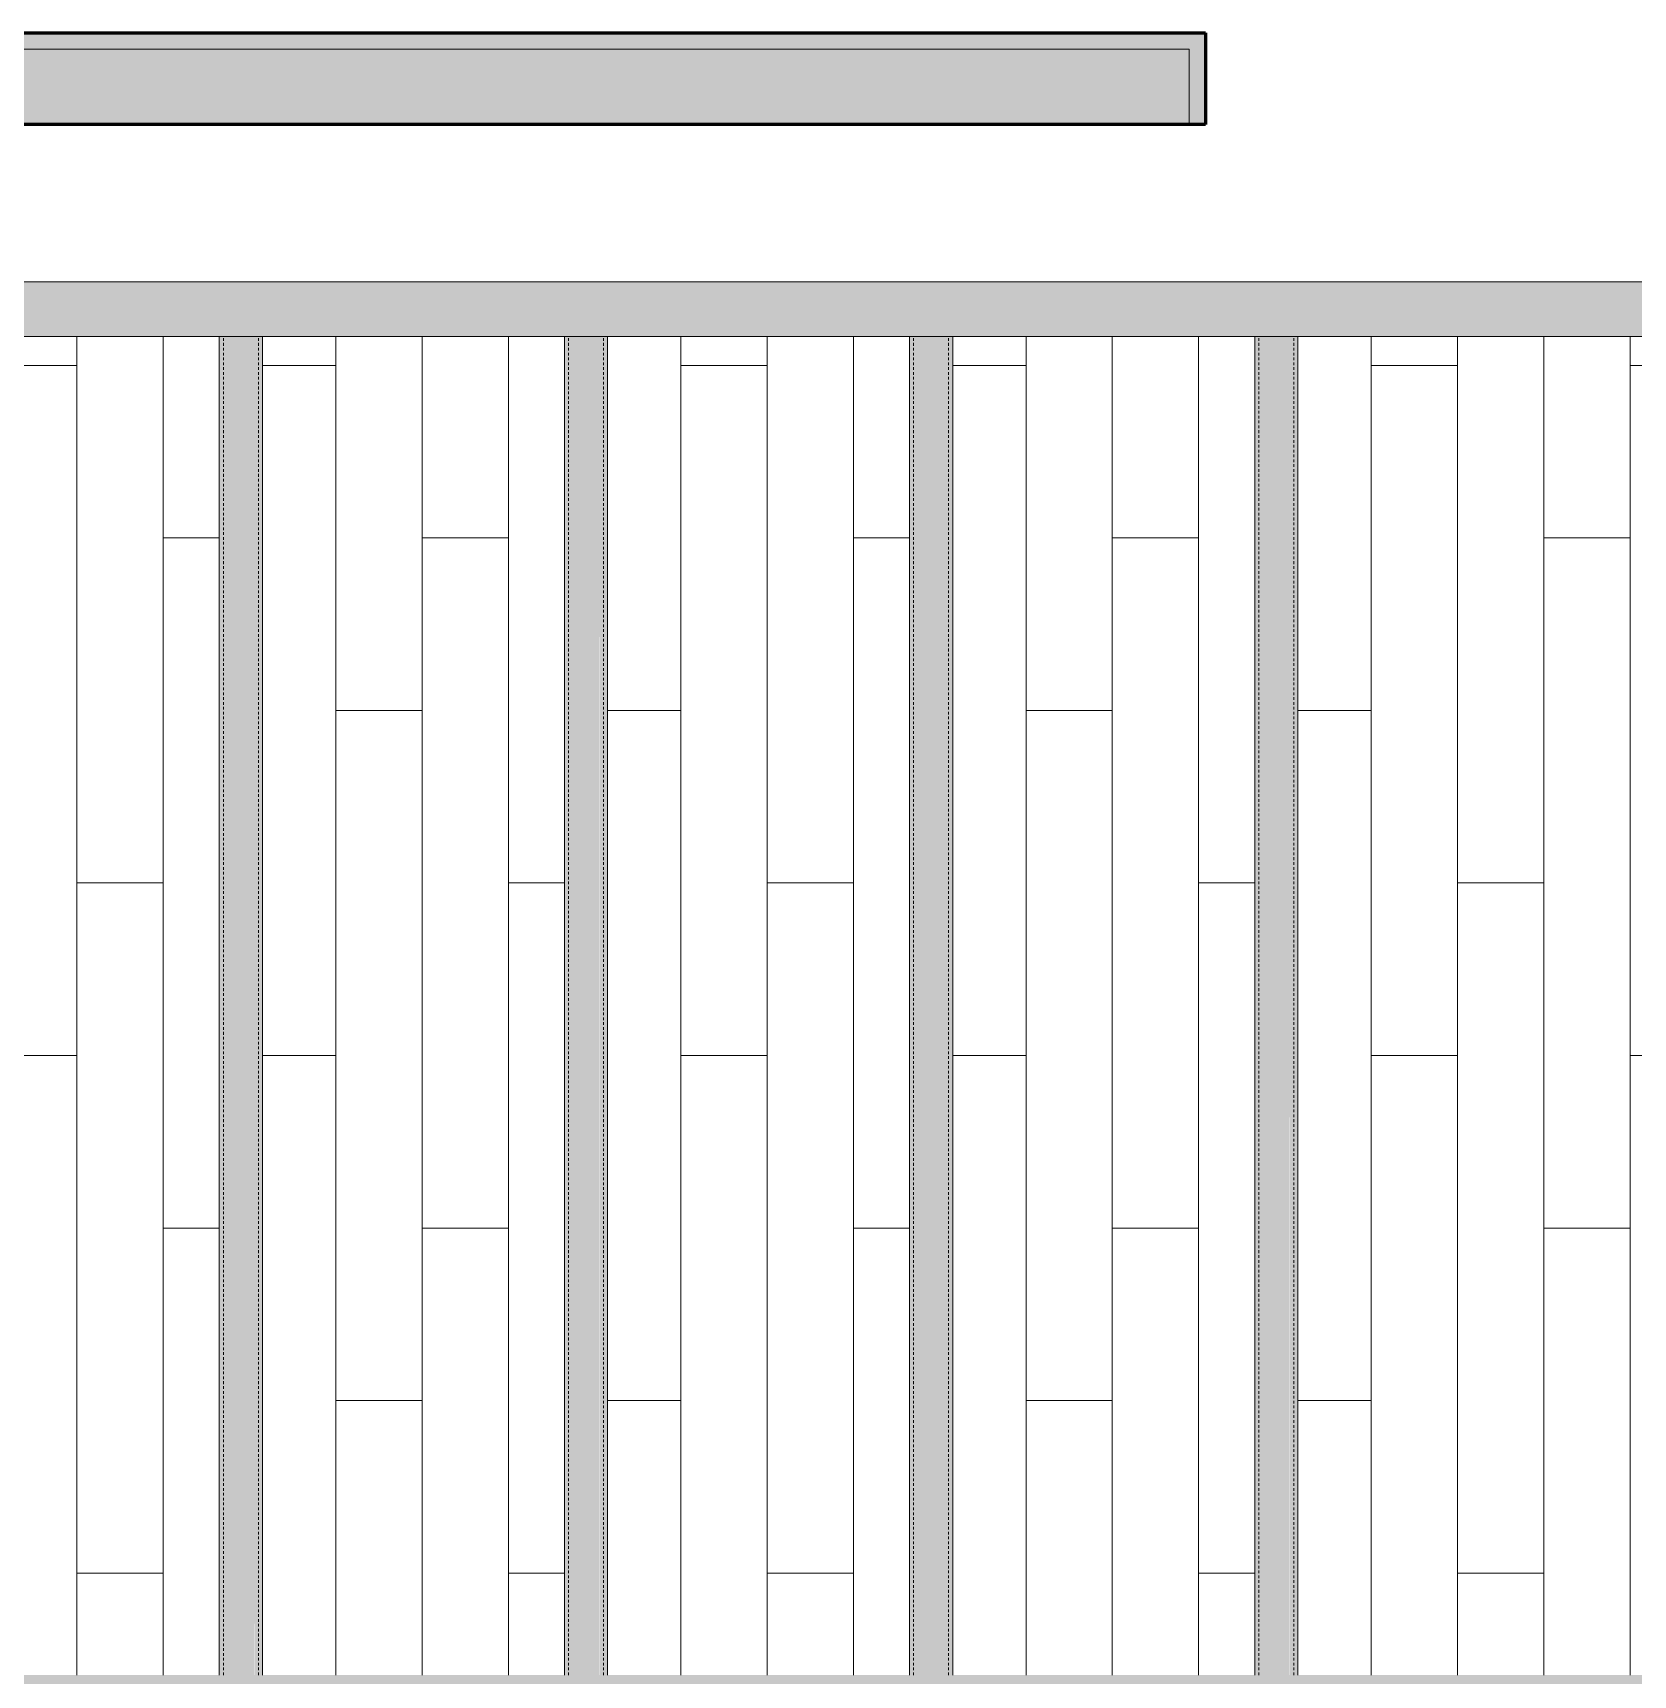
# Model space of a CAD drawing. Header units: inches. Extents: x -4110 to -1807, y 9775 to 11251.
# Drawn here: x -3330 to -3255.8, y 10852 to 10928.2 of the extents above; entities that cross this region are included whole.
import ezdxf

# ---------------------------------------------------------------- set-up
doc = ezdxf.new("R2010")
doc.units = ezdxf.units.IN
doc.header["$MEASUREMENT"] = 0
doc.linetypes.add('Hidden 1_8__2_', pattern=[0.1875, 0.125, -0.06249999999999999])
for name, color, linetype, lineweight in [('0-1', 7, 'Continuous', 5), ('0-3', 10, 'Continuous', 18), ('A-FLOR-PATT-1', 251, 'Continuous', 9), ('A-WALL-10', 255, 'Continuous', 18), ('A-WALL-5', 250, 'Continuous', 60), ('A-WALL-6', 10, 'Continuous', 18), ('A-WALL-8', 13, 'Continuous', 18), ('A-WALL-9', 23, 'Continuous', 5), ('S-BEAM-2', 7, 'Continuous', 9), ('S-BEAM-3', 7, 'Hidden 1_8__2_', 9)]:
    doc.layers.add(name, color=color, linetype=linetype, lineweight=lineweight)

# ---------------------------------------------------------------- blocks, each defined once
blk = doc.blocks.new('Walls 33 - Walls 3-3287363-ENLARGED RCP - 1ST FLOOR PLAN - WEST')
at = {"layer": 'A-WALL-10'}
for points in [[(-3367.1615319553, 10850.88939611051), (-3367.1615319553, 10852.03285083487), (-3364.8049866798, 10852.03285083487), (-3364.804986679896, 10914.10814611064), (-3255.042486679773, 10914.10814611064), (-3255.042486679771, 10852.03285083487), (-3253.8365319553, 10852.03285083487), (-3253.8365319553, 10850.88939611051), (-3252.51123667977, 10850.88939611051), (-3252.51123667977, 10916.63939611055), (-3367.336236679772, 10916.63939611055), (-3367.336236679772, 10850.88939611051), (-3367.281863600779, 10850.88939611051)], [(-3260.880273938088, 10850.88939611051), (-3253.8365319553, 10850.88939611051), (-3253.8365319553, 10852.03285083487), (-3367.1615319553, 10852.03285083487), (-3367.1615319553, 10850.88939611051), (-3269.300223363765, 10850.88939611051)]]:
    blk.add_hatch(color=256, dxfattribs=at).paths.add_polyline_path(points, flags=0)
at = {"layer": 'A-WALL-6'}
for p, q in [((-3252.511236679766, 10916.63939611063), (-3367.336236679895, 10916.63939611063)), ((-3364.804986679893, 10914.10814611063), (-3255.042486679767, 10914.10814611063))]:
    blk.add_line(p, q, dxfattribs=at)
blk = doc.blocks.new('CISC HSS Rectangular_CSA G40_21_ - HS102x51x4_8-3284483-ENLARGED RCP - 1ST FLOOR PLAN - WEST')
at = {"layer": 'S-BEAM-2'}
for points in [[(30.02202263779338, 0.9999999999973851), (-32.05314960631221, 0.999999999996703), (-32.05314960631221, 0.623622047241497), (30.02202263779338, 0.6320543374343969), (30.02202263779338, 0.9965072310371851)], [(30.02202263779338, 0.623622047241838), (-32.05314960631221, 0.623622047241497), (-32.05314960631221, -0.6236220472469539), (30.02202263779338, -0.6236220472466129)], [(30.02202263779338, -0.9965072310429831), (30.02202263779338, -0.6236220472466129), (-32.05314960631221, -0.6236220472469539), (-32.05314960631221, -1.000000000003183), (30.02202263779338, -1.000000000002842)]]:
    blk.add_hatch(color=256, dxfattribs=at).paths.add_polyline_path(points, flags=0)
for p, q in [((-32.05314960631221, 0.999999999997044), (30.02202263779338, 0.999999999997044)), ((30.02202263779338, -1.000000000002842), (-32.05314960631221, -1.000000000002842))]:
    blk.add_line(p, q, dxfattribs=at)
at = {"layer": 'S-BEAM-3'}
for p, q in [((30.02202263780626, 0.8118110236219797), (-32.05314960629921, 0.8118110236219797)), ((30.02202263780626, -0.8118110236220976), (-32.05314960629921, -0.8118110236220976))]:
    blk.add_line(p, q, dxfattribs=at)
blk = doc.blocks.new('CTR - 1st Phase - Shell_rvt-1-ENLARGED RCP - 1ST FLOOR PLAN - WEST')
at = {"layer": 'A-FLOR-PATT-1'}
h = blk.add_hatch(dxfattribs=at)
h.set_pattern_fill('FP_16', color=256, style=0, pattern_type=2)
h.set_pattern_definition([(90, (-2719.974, 9288.761999999999), (4, -2.449293598294706e-16), []), (0, (-2719.974, 9288.761999999999), (8, -8), [4, -28]), (0, (-2715.974, 9304.761999999999), (8, -8), [4, -28])])
h.paths.add_polyline_path([(-3364.8049866798, 10852.03285083487), (-3353.367781955271, 10852.03285083487), (-3353.367781955271, 10914.10802307897), (-3351.36778195527, 10914.10802307897), (-3351.36778195527, 10852.03285083487), (-3337.36778195527, 10852.03285083487), (-3337.36778195527, 10914.10802307897), (-3335.36778195527, 10914.10802307897), (-3335.36778195527, 10852.03285083487), (-3321.36778195527, 10852.03285083487), (-3321.36778195527, 10914.10802307897), (-3319.36778195527, 10914.10802307897), (-3319.36778195527, 10852.03285083487), (-3305.367781955271, 10852.03285083487), (-3305.367781955271, 10914.10802307897), (-3303.367781955271, 10914.10802307897), (-3303.367781955271, 10852.03285083487), (-3289.36778195527, 10852.03285083487), (-3289.36778195527, 10914.10802307897), (-3287.36778195527, 10914.10802307897), (-3287.36778195527, 10852.03285083487), (-3273.36778195527, 10852.03285083487), (-3273.36778195527, 10914.10802307897), (-3271.36778195527, 10914.10802307897), (-3271.36778195527, 10852.03285083487), (-3255.042486679771, 10852.03285083487), (-3255.042486679771, 10914.10814611064), (-3364.8049866798, 10914.10814611055), (-3364.8049866798, 10855.73257121292)], flags=0)
at = {"layer": 'A-WALL-8'}
blk.add_hatch(color=256, dxfattribs=at).paths.add_polyline_path([(-3319.819919917831, 10923.93939611053), (-3276.39873667956, 10923.93939611053), (-3276.39873667956, 10927.43939611053), (-3358.648736679708, 10927.43939611053), (-3358.648736679708, 10923.93939611053), (-3336.659818769187, 10923.93939611053)], flags=0)
at = {"layer": 'A-WALL-9'}
blk.add_hatch(color=256, dxfattribs=at).paths.add_polyline_path([(-3358.648736679708, 10923.93939611053), (-3358.648736679708, 10927.43939611053), (-3276.39873667956, 10927.43939611053), (-3276.39873667956, 10923.93939611053), (-3275.648736679559, 10923.93939611053), (-3275.648736679559, 10928.18939611053), (-3359.398736679708, 10928.18939611053), (-3359.398736679708, 10923.93939611053)], flags=0)
at = {"layer": 'A-WALL-5'}
for p, q in [((-3359.398736679704, 10928.18939611051), (-3275.648736679556, 10928.18939611051)), ((-3275.648736679556, 10928.18939611051), (-3275.648736679556, 10927.43939611051)), ((-3275.648736679556, 10927.43939611051), (-3275.648736679556, 10923.93939611051)), ((-3276.398736679556, 10923.93939611051), (-3358.648736679704, 10923.93939611051)), ((-3275.648736679556, 10923.93939611051), (-3276.398736679556, 10923.93939611051))]:
    blk.add_line(p, q, dxfattribs=at)
at = {"layer": 'A-WALL-6'}
for p, q in [((-3358.648736679704, 10927.43939611051), (-3276.398736679556, 10927.43939611051)), ((-3276.398736679556, 10927.43939611051), (-3276.398736679556, 10923.93939611051))]:
    blk.add_line(p, q, dxfattribs=at)
at = {"layer": '0-3'}
blk.add_blockref('Walls 33 - Walls 3-3287363-ENLARGED RCP - 1ST FLOOR PLAN - WEST', (0, 0), dxfattribs=at)
at = {"layer": '0-3', "rotation": 270}
for p in [(-3320.367781955267, 10882.05487347266), (-3304.367781955267, 10882.05487347266), (-3288.367781955266, 10882.05487347266), (-3272.367781955267, 10882.05487347266)]:
    blk.add_blockref('CISC HSS Rectangular_CSA G40_21_ - HS102x51x4_8-3284483-ENLARGED RCP - 1ST FLOOR PLAN - WEST', p, dxfattribs=at)

msp = doc.modelspace()

# ---------------------------------------------------------------- block references
at = {"layer": '0-1'}
msp.add_blockref('CTR - 1st Phase - Shell_rvt-1-ENLARGED RCP - 1ST FLOOR PLAN - WEST', (0, 0), dxfattribs=at)

doc.saveas('drawing.dxf')
